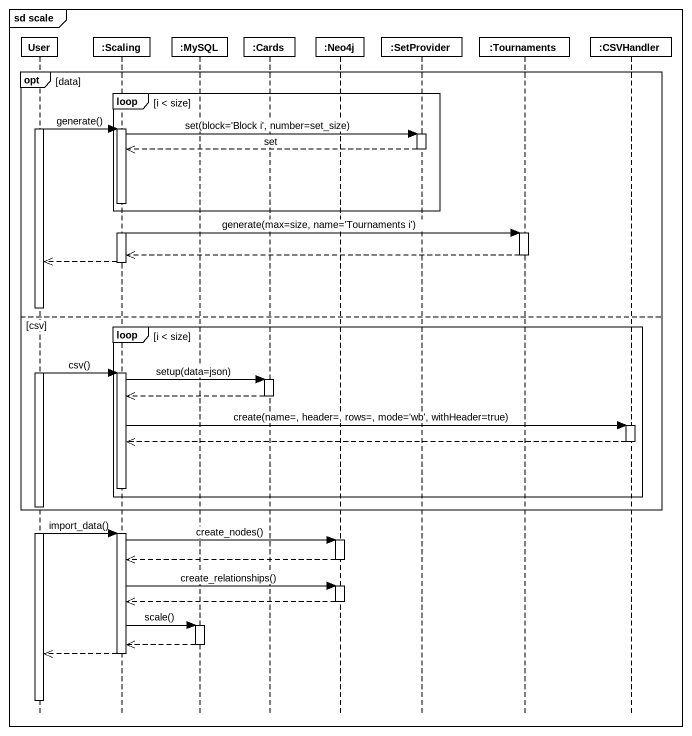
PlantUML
@startuml
mainframe sd scale
hide footbox
participant User
participant ":Scaling" as Scaling
participant ":MySQL" as MySQL
participant ":Cards" as Cards
participant ":Neo4j" as Neo4j
participant ":SetProvider" as SetProvider
participant ":Tournaments" as Tournaments
participant ":CSVHandler" as CSVHandler

opt data
  loop i < size
    activate User
    User -> Scaling : generate()
    activate Scaling
    Scaling -> SetProvider : set(block='Block i', number=set_size)
    activate SetProvider
    SetProvider -->> Scaling : set
    deactivate SetProvider
  end
  Scaling -> Tournaments : generate(max=size, name='Tournaments i')
  activate Tournaments
  Tournaments -->> Scaling
  deactivate Tournaments
  Scaling -->> User
  deactivate Scaling
else csv
  loop i < size
    User -> Scaling : csv()
    activate Scaling
    Scaling -> Cards : setup(data=json)
    activate Cards
    Cards -->> Scaling
    deactivate Cards
    Scaling -> CSVHandler : create(name=, header=, rows=, mode='wb', withHeader=true)
    activate CSVHandler
    CSVHandler -->> Scaling
    deactivate CSVHandler
    deactivate Scaling
  end
end
User -> Scaling : import_data()
activate Scaling
Scaling -> Neo4j : create_nodes()
activate Neo4j
Neo4j -->> Scaling
deactivate Neo4j
Scaling -> Neo4j : create_relationships()
activate Neo4j
Neo4j -->> Scaling
deactivate Neo4j
Scaling -> MySQL : scale()
activate MySQL
MySQL -->> Scaling
deactivate MySQL
Scaling -->> User
deactivate Scaling
deactivate User
@enduml
